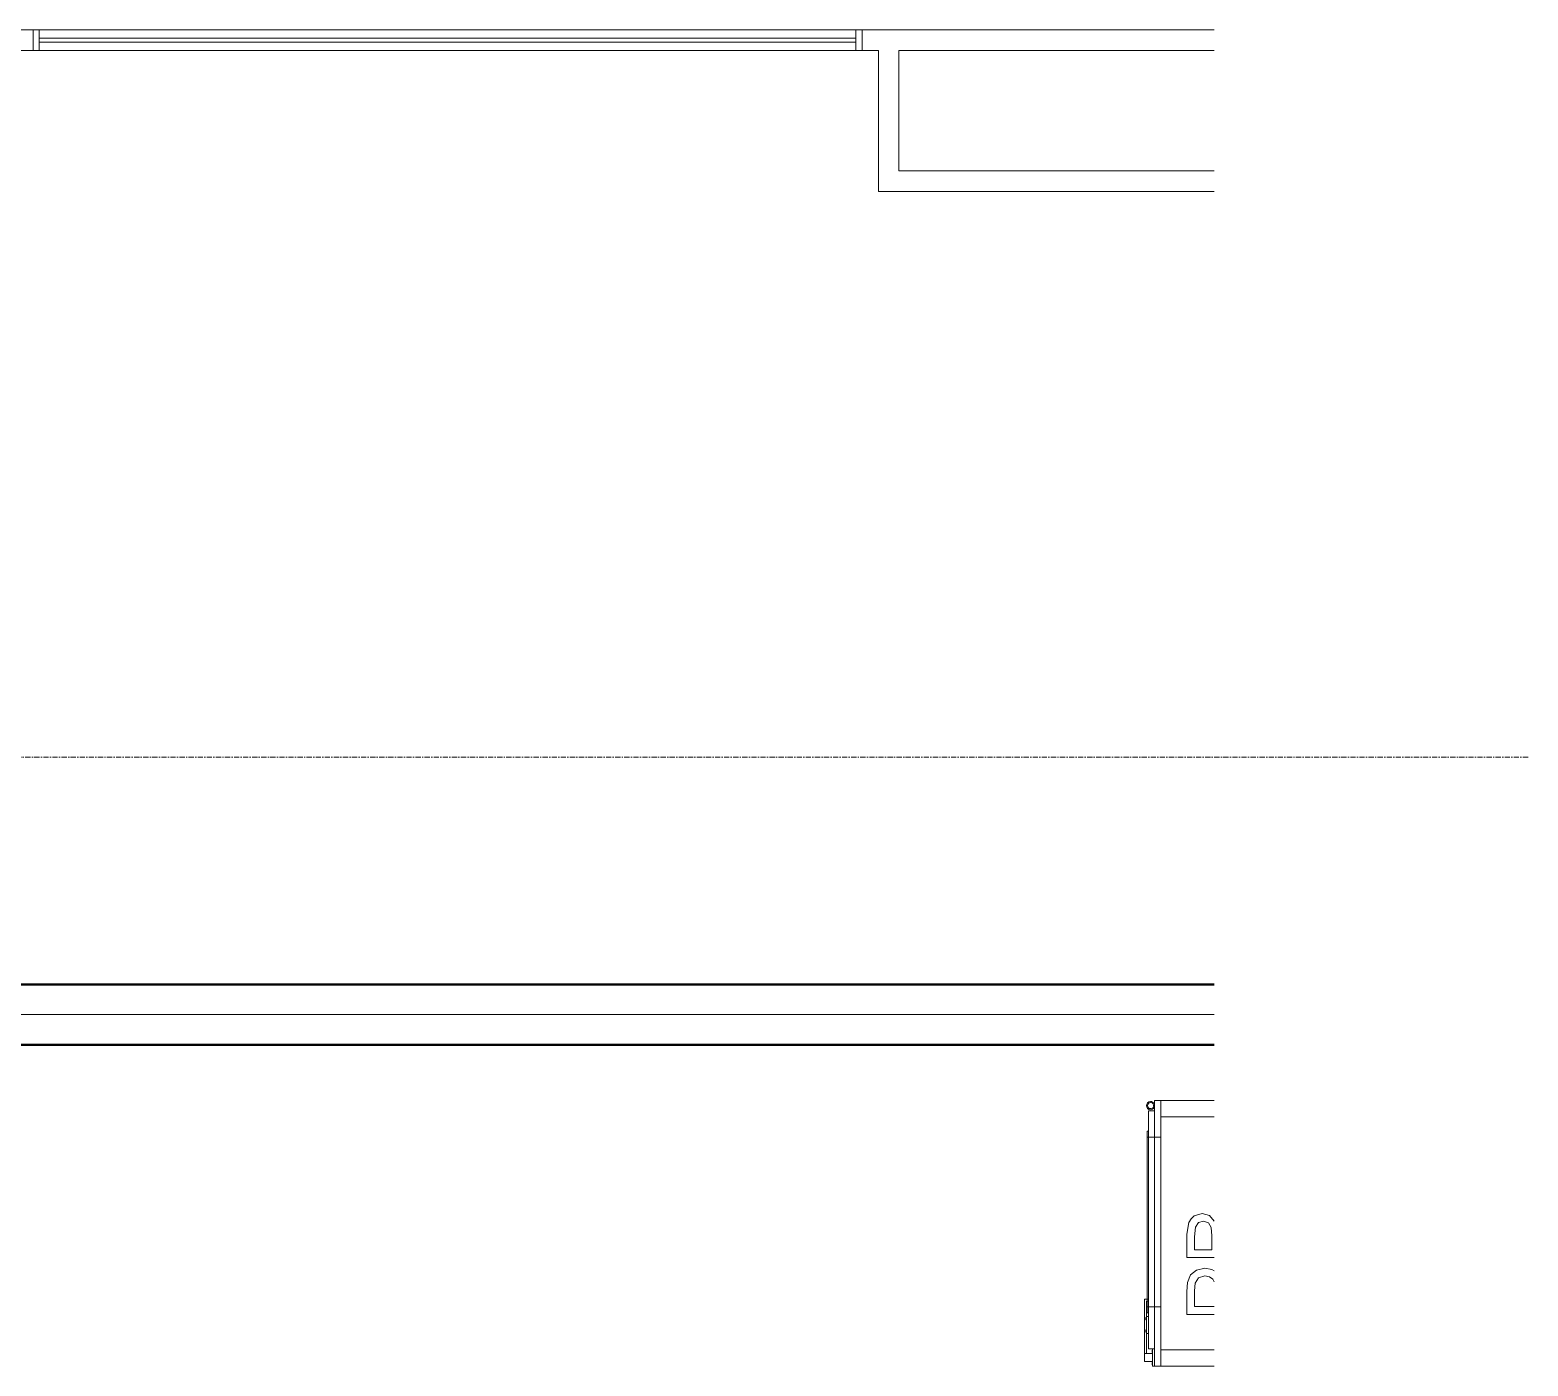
# Model space of a CAD drawing. Header units: millimetres. Extents: x -21597 to 3742, y 49379 to 62073.
# Drawn here: x 74 to 3742, y 49946 to 53217 of the extents above; entities that cross this region are included whole.
import ezdxf

# ---------------------------------------------------------------- set-up
doc = ezdxf.new("R2010")
doc.units = ezdxf.units.MM
doc.linetypes.add('Grid Line', pattern=[22.225, 12.7, -3.175, 3.175, -3.175])
doc.layers.add('A-GLAZ', color=7, linetype='Continuous', lineweight=9, true_color=0x00007f)
for name, color, linetype, lineweight in [('A-WALL', 7, 'Continuous', 9), ('E-CABL-TRAY', 7, 'Continuous', 25), ('E-CABL-TRAY-CNTR', 7, 'Continuous', 5), ('S-GRID', 7, 'Continuous', 9)]:
    doc.layers.add(name, color=color, linetype=linetype, lineweight=lineweight)

# ---------------------------------------------------------------- blocks, each defined once
blk = doc.blocks.new('AK_OViewTuongPanel - 2000x1200-1199252-MẶT BẰNG ỐNG GAS KHU H_N')
at = {"layer": 'A-GLAZ', "color": 9, "lineweight": 13, "true_color": 0xaaaad4}
for p, q in [((-1015, 25), (-1015, -25)), ((-1015, 25), (1015, 25)), ((-1015, 25), (1015, 25)), ((-1015, -25), (-1015, 25)), ((1000, 25), (-1000, 25)), ((-1000, 25), (1000, 25)), ((-1000, -25), (-1000, 25)), ((-1000, 25), (-1000, -25)), ((1000, 5), (-1000, 5)), ((-1000, 5), (-1000, -5)), ((-1000, -5), (-1000, 5)), ((-1000, 5), (1000, 5)), ((1000, -25), (1000, 25)), ((1000, -25), (1000, 25)), ((1000, -5), (1000, 5)), ((1000, 5), (1000, -5)), ((1015, 25), (1015, -25)), ((1015, 25), (1015, -25)), ((1015, -25), (-1015, -25)), ((1015, -25), (-1015, -25)), ((-1000, -5), (1000, -5)), ((1000, -5), (-1000, -5)), ((1000, -25), (-1000, -25)), ((-1000, -25), (1000, -25))]:
    blk.add_line(p, q, dxfattribs=at)
blk = doc.blocks.new('Passbox - KT 500x500x400-1231699-MẶT BẰNG ỐNG GAS KHU H_N')
at = {"layer": 'A-GLAZ', "color": 9, "lineweight": 13, "true_color": 0xaaaad4}
for p, q in [((-320.7, 221.3), (-322.1, 221.3)), ((-322.1, 221.3), (-320.7, 221.3)), ((-320.7, 221.3), (-322.1, 221.3)), ((-322.1, 221.3), (-320.7, 221.3)), ((-322.1, 220), (-322.1, 221.3)), ((-322.1, 220), (-322.1, 221.3)), ((-317.9, 221.3), (-320.7, 221.3)), ((-320.7, 221.3), (-317.9, 221.3)), ((-317.9, 221.3), (-320.7, 221.3)), ((-320.7, 221.3), (-317.9, 221.3)), ((-320.7, 220), (-320.7, 221.3)), ((-320.7, 220), (-320.7, 221.3)), ((-320.7, 220), (-320.7, 221.3)), ((-320.7, 220), (-320.7, 221.3)), ((-317.9, 221.3), (-316.5, 221.3)), ((-316.5, 221.3), (-317.9, 221.3)), ((-317.9, 221.3), (-316.5, 221.3)), ((-316.5, 221.3), (-317.9, 221.3)), ((-317.9, 221.3), (-317.9, 220)), ((-317.9, 220), (-317.9, 221.3)), ((-317.9, 221.3), (-317.9, 220)), ((-317.9, 220), (-317.9, 221.3)), ((-316.5, 220), (-316.5, 221.3)), ((-316.5, 220), (-316.5, 221.3)), ((-294.1, 240), (-314.1, 240)), ((-314.1, 240), (-294.1, 240)), ((-314.1, 220), (-314.1, 240)), ((-314.1, 220), (-314.1, 240)), ((-294.1, 240), (-294.1, 235)), ((-163, 240), (-294.1, 240)), ((-294.1, 240), (-163, 240)), ((-294.1, 235), (-294.1, 240)), ((-294.1, 240), (-294.1, 220)), ((-294.1, 220), (-294.1, 240)), ((-294.1, 235), (-168, 235)), ((-168, 235), (-294.1, 235)), ((-290.3, 221.3), (-291.8, 221.3)), ((-291.8, 221.3), (-290.3, 221.3)), ((-290.3, 221.3), (-291.8, 221.3)), ((-291.8, 221.3), (-290.3, 221.3)), ((-291.8, 220), (-291.8, 221.3)), ((-291.8, 220), (-291.8, 221.3)), ((-290.3, 221.3), (-287.5, 221.3)), ((-287.5, 221.3), (-290.3, 221.3)), ((-290.3, 221.3), (-287.5, 221.3)), ((-287.5, 221.3), (-290.3, 221.3)), ((-290.3, 221.3), (-290.3, 220)), ((-290.3, 220), (-290.3, 221.3)), ((-290.3, 221.3), (-290.3, 220)), ((-290.3, 220), (-290.3, 221.3)), ((-287.5, 221.3), (-286.1, 221.3)), ((-286.1, 221.3), (-287.5, 221.3)), ((-287.5, 221.3), (-286.1, 221.3)), ((-286.1, 221.3), (-287.5, 221.3)), ((-287.5, 220), (-287.5, 221.3)), ((-287.5, 220), (-287.5, 221.3)), ((-287.5, 220), (-287.5, 221.3)), ((-287.5, 220), (-287.5, 221.3)), ((-286.1, 220), (-286.1, 221.3)), ((-286.1, 220), (-286.1, 221.3)), ((300, 230), (-282.6, 230)), ((-282.6, 230), (300, 230)), ((-282.6, 215), (-282.6, 230)), ((-282.6, 215), (-282.6, 230)), ((-203.4, 235), (-245.8, 235)), ((-245.8, 235), (-203.4, 235)), ((-245.8, 230), (-245.8, 235)), ((-245.8, 230), (-245.8, 235)), ((-203.4, 230), (-245.8, 230)), ((-245.8, 230), (-203.4, 230)), ((-240.7, 236.3), (-242.1, 236.3)), ((-242.1, 236.3), (-240.7, 236.3)), ((-240.7, 236.3), (-242.1, 236.3)), ((-242.1, 236.3), (-240.7, 236.3)), ((-242.1, 235), (-242.1, 236.3)), ((-242.1, 235), (-242.1, 236.3)), ((-240.7, 235), (-242.1, 235)), ((-242.1, 235), (-240.7, 235)), ((-240.7, 235), (-242.1, 235)), ((-242.1, 235), (-240.7, 235)), ((-237.9, 236.3), (-240.7, 236.3)), ((-240.7, 236.3), (-237.9, 236.3)), ((-237.9, 236.3), (-240.7, 236.3)), ((-240.7, 236.3), (-237.9, 236.3)), ((-240.7, 235), (-240.7, 236.3)), ((-240.7, 235), (-240.7, 236.3)), ((-240.7, 235), (-240.7, 236.3)), ((-240.7, 235), (-240.7, 236.3)), ((-237.9, 235), (-240.7, 235)), ((-240.7, 235), (-237.9, 235)), ((-237.9, 235), (-240.7, 235)), ((-240.7, 235), (-237.9, 235)), ((-237.9, 236.3), (-236.5, 236.3)), ((-236.5, 236.3), (-237.9, 236.3)), ((-237.9, 236.3), (-236.5, 236.3)), ((-236.5, 236.3), (-237.9, 236.3)), ((-237.9, 236.3), (-237.9, 235)), ((-237.9, 235), (-237.9, 236.3)), ((-237.9, 236.3), (-237.9, 235)), ((-237.9, 235), (-237.9, 236.3)), ((-237.9, 235), (-236.5, 235)), ((-236.5, 235), (-237.9, 235)), ((-237.9, 235), (-236.5, 235)), ((-236.5, 235), (-237.9, 235)), ((-236.5, 235), (-236.5, 236.3)), ((-236.5, 235), (-236.5, 236.3)), ((-210.3, 236.3), (-211.8, 236.3)), ((-211.8, 236.3), (-210.3, 236.3)), ((-210.3, 236.3), (-211.8, 236.3)), ((-211.8, 236.3), (-210.3, 236.3)), ((-211.8, 235), (-211.8, 236.3)), ((-211.8, 235), (-211.8, 236.3)), ((-210.3, 235), (-211.8, 235)), ((-211.8, 235), (-210.3, 235)), ((-210.3, 235), (-211.8, 235)), ((-211.8, 235), (-210.3, 235)), ((-210.3, 236.3), (-207.5, 236.3)), ((-207.5, 236.3), (-210.3, 236.3)), ((-210.3, 236.3), (-207.5, 236.3)), ((-207.5, 236.3), (-210.3, 236.3)), ((-210.3, 236.3), (-210.3, 235)), ((-210.3, 235), (-210.3, 236.3)), ((-210.3, 236.3), (-210.3, 235)), ((-210.3, 235), (-210.3, 236.3)), ((-210.3, 235), (-207.5, 235)), ((-207.5, 235), (-210.3, 235)), ((-210.3, 235), (-207.5, 235)), ((-207.5, 235), (-210.3, 235)), ((-207.5, 236.3), (-206.1, 236.3)), ((-206.1, 236.3), (-207.5, 236.3)), ((-207.5, 236.3), (-206.1, 236.3)), ((-206.1, 236.3), (-207.5, 236.3)), ((-207.5, 235), (-207.5, 236.3)), ((-207.5, 235), (-207.5, 236.3)), ((-207.5, 235), (-207.5, 236.3)), ((-207.5, 235), (-207.5, 236.3)), ((-207.5, 235), (-206.1, 235)), ((-206.1, 235), (-207.5, 235)), ((-207.5, 235), (-206.1, 235)), ((-206.1, 235), (-207.5, 235)), ((-206.1, 235), (-206.1, 236.3)), ((-206.1, 235), (-206.1, 236.3)), ((-203.4, 235), (-203.4, 230)), ((-203.4, 230), (-203.4, 235)), ((-195, 233), (-195, 230)), ((-135, 233), (-195, 233)), ((-135, 233), (-195, 233)), ((-195, 230), (-135, 230)), ((-195, 230), (-135, 230)), ((-180, 233), (-180, 200)), ((-135, 233), (-180, 233)), ((-135, 233), (-180, 233)), ((-180, 233), (-180, 230)), ((-180, 233), (-135, 233)), ((-180, 233), (-135, 233)), ((-135, 230), (-180, 230)), ((-135, 230), (-180, 230)), ((-180, 230), (-180, 215)), ((-180, 230), (-135, 230)), ((-180, 230), (-135, 230)), ((-166, 233), (-166, 230)), ((-166, 230), (-166, 233)), ((-166, 230), (-161, 230)), ((-161, 230), (-166, 230)), ((-161, 230), (-161, 238)), ((-161, 238), (-161, 230)), ((190, 233), (-135, 233)), ((-135, 233), (190, 233)), ((190, 233), (-135, 233)), ((-135, 233), (190, 233)), ((-135, 233), (190, 233)), ((190, 233), (-135, 233)), ((190, 230), (-135, 230)), ((-135, 230), (190, 230)), ((-135, 230), (190, 230)), ((190, 230), (-135, 230)), ((-135, 230), (190, 230)), ((190, 230), (-135, 230)), ((235, 233), (190, 233)), ((235, 233), (190, 233)), ((250, 233), (190, 233)), ((250, 233), (190, 233)), ((190, 233), (235, 233)), ((190, 233), (235, 233)), ((190, 230), (250, 230)), ((190, 230), (250, 230)), ((235, 230), (190, 230)), ((235, 230), (190, 230)), ((190, 230), (235, 230)), ((190, 230), (235, 230)), ((235, 200), (235, 233)), ((235, 230), (235, 233)), ((235, 215), (235, 230)), ((250, 230), (250, 233)), ((300, 230), (300, 215)), ((300, 215), (300, 230)), ((-282.6, 220), (-325, 220)), ((-325, 220), (-282.6, 220)), ((-325, 215), (-325, 220)), ((-325, 215), (-325, 220)), ((-282.6, 215), (-325, 215)), ((-325, 215), (-282.6, 215)), ((325, 215), (-325, 215)), ((-325, 215), (325, 215)), ((-325, 200), (-325, 215)), ((-325, 200), (-325, 215)), ((325, 200), (-325, 200)), ((-325, 200), (325, 200)), ((-325, 69), (-325, 200)), ((-325, 200), (-325, 69)), ((-325, 200), (325, 200)), ((-325, 200), (325, 200)), ((-320.7, 220), (-322.1, 220)), ((-322.1, 220), (-320.7, 220)), ((-320.7, 220), (-322.1, 220)), ((-322.1, 220), (-320.7, 220)), ((-317.9, 220), (-320.7, 220)), ((-320.7, 220), (-317.9, 220)), ((-317.9, 220), (-320.7, 220)), ((-320.7, 220), (-317.9, 220)), ((-317.9, 220), (-316.5, 220)), ((-316.5, 220), (-317.9, 220)), ((-317.9, 220), (-316.5, 220)), ((-316.5, 220), (-317.9, 220)), ((-294.1, 220), (-314.1, 220)), ((-314.1, 220), (-294.1, 220)), ((-290.3, 220), (-291.8, 220)), ((-291.8, 220), (-290.3, 220)), ((-290.3, 220), (-291.8, 220)), ((-291.8, 220), (-290.3, 220)), ((-290.3, 220), (-287.5, 220)), ((-287.5, 220), (-290.3, 220)), ((-290.3, 220), (-287.5, 220)), ((-287.5, 220), (-290.3, 220)), ((-287.5, 220), (-286.1, 220)), ((-286.1, 220), (-287.5, 220)), ((-287.5, 220), (-286.1, 220)), ((-286.1, 220), (-287.5, 220)), ((-285, 200), (-285, 69)), ((-285, 200), (-285, 69)), ((285, 200), (-285, 200)), ((285, 200), (-285, 200)), ((-282.6, 220), (-282.6, 215)), ((-282.6, 215), (-282.6, 220)), ((300, 215), (-282.6, 215)), ((-282.6, 215), (300, 215)), ((-135, 215), (-180, 215)), ((-135, 215), (-180, 215)), ((-180, 215), (-180, 200)), ((-180, 215), (-135, 215)), ((-180, 215), (-135, 215)), ((-180, 200), (-135, 200)), ((-180, 200), (-135, 200)), ((-135, 200), (-180, 200)), ((-135, 200), (-180, 200)), ((190, 215), (-135, 215)), ((-135, 215), (190, 215)), ((-135, 215), (190, 215)), ((190, 215), (-135, 215)), ((190, 200), (-135, 200)), ((-135, 200), (190, 200)), ((190, 200), (-135, 200)), ((-135, 200), (190, 200)), ((235, 215), (190, 215)), ((235, 215), (190, 215)), ((190, 215), (235, 215)), ((190, 215), (235, 215)), ((190, 200), (235, 200)), ((190, 200), (235, 200)), ((235, 200), (190, 200)), ((235, 200), (190, 200)), ((235, 200), (235, 215)), ((285, 200), (285, 69)), ((285, 69), (285, 200)), ((325, 215), (325, 200)), ((325, 200), (325, 215)), ((325, 200), (325, 69)), ((325, 200), (325, 69)), ((-142.7, 135.8), (-198.5, 135.8)), ((-198.5, 135.8), (-198.5, 69)), ((-198.5, 69), (-198.5, 135.8)), ((-198.5, 135.8), (-142.7, 135.8)), ((-179.7, 69), (-179.7, 117)), ((-179.7, 117), (-140.8, 117)), ((-140.8, 117), (-179.7, 117)), ((-179.7, 117), (-179.7, 69)), ((-120.2, 134.4), (-142.7, 135.8)), ((-142.7, 135.8), (-120.2, 134.4)), ((-140.8, 117), (-121.9, 115.7)), ((-121.9, 115.7), (-140.8, 117)), ((-121.9, 115.7), (-109.2, 107.2)), ((-109.2, 107.2), (-121.9, 115.7)), ((-101.9, 127.4), (-120.2, 134.4)), ((-120.2, 134.4), (-101.9, 127.4)), ((-90, 112.8), (-101.9, 127.4)), ((-101.9, 127.4), (-90, 112.8)), ((-85.5, 92.3), (-90, 112.8)), ((-90, 112.8), (-85.5, 92.3)), ((-2.1, 135.8), (-59.6, 135.8)), ((-59.6, 135.8), (-59.6, 69)), ((-59.6, 69), (-59.6, 135.8)), ((-59.6, 135.8), (-2.1, 135.8)), ((-40.8, 74.6), (-40.8, 117)), ((-40.8, 117), (-9, 117)), ((-9, 117), (-40.8, 117)), ((-40.8, 117), (-40.8, 74.6)), ((-9, 117), (15.2, 115)), ((15.2, 115), (-9, 117)), ((26, 131.4), (-2.1, 135.8)), ((-2.1, 135.8), (26, 131.4)), ((15.2, 115), (26, 107.8)), ((26, 107.8), (15.2, 115)), ((35.5, 125.8), (26, 131.4)), ((26, 131.4), (35.5, 125.8)), ((42.7, 117.8), (35.5, 125.8)), ((35.5, 125.8), (42.7, 117.8)), ((48.7, 98.5), (42.7, 117.8)), ((42.7, 117.8), (48.7, 98.5)), ((-106.4, 80.5), (-112.6, 72.1)), ((-112.6, 72.1), (-106.4, 80.5)), ((-109.2, 107.2), (-104.4, 91.6)), ((-104.4, 91.6), (-109.2, 107.2)), ((-104.4, 91.6), (-106.4, 80.5)), ((-106.4, 80.5), (-104.4, 91.6)), ((-92, 69), (-88.6, 74.5)), ((-88.6, 74.5), (-92, 69)), ((-88.6, 74.5), (-85.5, 92.3)), ((-85.5, 92.3), (-88.6, 74.5)), ((-6.4, 74.6), (-40.8, 74.6)), ((-40.8, 74.6), (-6.4, 74.6)), ((13.7, 76.3), (-6.4, 74.6)), ((-6.4, 74.6), (13.7, 76.3)), ((25.8, 83.2), (13.7, 76.3)), ((13.7, 76.3), (25.8, 83.2)), ((29.8, 95.5), (25.8, 83.2)), ((25.8, 83.2), (29.8, 95.5)), ((26, 107.8), (29.8, 95.5)), ((29.8, 95.5), (26, 107.8)), ((29.9, 69), (43.6, 80.9)), ((43.6, 80.9), (29.9, 69)), ((43.6, 80.9), (48.7, 98.5)), ((48.7, 98.5), (43.6, 80.9)), ((-112.6, 72.1), (-119.3, 69)), ((-119.3, 69), (-112.6, 72.1))]:
    blk.add_line(p, q, dxfattribs=at)
for centre, radius, start, end in [((-168, 233), 2, 0, 90), ((-168, 233), 2, 0, 90), ((-163, 238), 2, 360, 90), ((-163, 238), 2, 0, 90), ((312.5, 225), 10, 0, 180), ((312.5, 225), 10, 0, 180), ((312.5, 225), 10, 0, 180), ((312.5, 225), 10, 0, 180), ((312.5, 225), 10, 180, 360), ((312.5, 225), 10, 180, 360), ((312.5, 225), 10, 180, 360), ((312.5, 225), 10, 180, 360), ((312.5, 225), 7.5, 0, 180), ((312.5, 225), 7.5, 0, 180), ((312.5, 225), 7.5, 0, 180), ((312.5, 225), 7.5, 0, 180), ((312.5, 225), 7.5, 180, 360), ((312.5, 225), 7.5, 180, 360), ((312.5, 225), 7.5, 180, 360), ((312.5, 225), 7.5, 180, 360)]:
    blk.add_arc(centre, radius, start, end, dxfattribs=at)
blk = doc.blocks.new('AK-SGS-M3-A_rvt-1-MẶT BẰNG ỐNG GAS KHU H_N')
at = {"layer": 'A-WALL', "color": 253, "lineweight": 13, "true_color": 0xaaaaaa}
for p, q in [((2973.8, 53216.9), (-108.6, 53216.9)), ((2973.8, 53216.9), (-108.6, 53216.9)), ((-3783.6, 53166.9), (2151.4, 53166.9)), ((-3783.6, 53166.9), (2151.4, 53166.9)), ((2151.4, 53166.9), (2151.4, 52871.9)), ((2151.4, 53166.9), (2151.4, 52871.9)), ((2201.4, 53166.9), (2973.8, 53166.9)), ((2201.4, 53166.9), (2973.8, 53166.9)), ((2201.4, 52871.9), (2201.4, 53166.9)), ((2201.4, 52871.9), (2201.4, 53166.9)), ((2151.4, 52871.9), (2151.4, 52821.9)), ((2151.4, 52821.9), (2151.4, 52871.9)), ((2973.8, 52871.9), (2201.4, 52871.9)), ((2973.8, 52871.9), (2201.4, 52871.9)), ((2151.4, 52821.9), (2973.8, 52821.9)), ((2151.4, 52821.9), (2973.8, 52821.9))]:
    blk.add_line(p, q, dxfattribs=at)
at = {"layer": 'A-GLAZ', "color": 9, "lineweight": 13, "true_color": 0xaaaad4}
for name, p, rotation in [('AK_OViewTuongPanel - 2000x1200-1199252-MẶT BẰNG ỐNG GAS KHU H_N', (1096.4, 53191.9), 180), ('Passbox - KT 500x500x400-1231699-MẶT BẰNG ỐNG GAS KHU H_N', (3042.8, 50271.2), 89.99999999999993)]:
    blk.add_blockref(name, p, dxfattribs=dict(at, rotation=rotation))
blk = doc.blocks.new('AK-SGS-M3-Hrvt_rvt-1-MẶT BẰNG ỐNG GAS KHU H_N')
at = {"layer": 'E-CABL-TRAY'}
for p, q in [((-4458.6, 50881.9), (2973.8, 50881.9)), ((-4458.6, 50881.9), (2973.8, 50881.9)), ((-4458.6, 50879.4), (2973.8, 50879.4)), ((-4458.6, 50879.4), (2973.8, 50879.4)), ((-4458.6, 50734.5), (2973.8, 50734.5)), ((-4458.6, 50734.5), (2973.8, 50734.5)), ((-4458.6, 50731.9), (2973.8, 50731.9)), ((-4458.6, 50731.9), (2973.8, 50731.9))]:
    blk.add_line(p, q, dxfattribs=at)
at = {"layer": 'E-CABL-TRAY-CNTR'}
blk.add_line((-4458.6, 50806.9), (2973.8, 50806.9), dxfattribs=at)

msp = doc.modelspace()

# ---------------------------------------------------------------- linework, layer by layer
at = {"layer": 'S-GRID', "linetype": 'Grid Line'}
msp.add_line((3742.2, 51436.9), (-21036.6, 51436.9), dxfattribs=at)

# ---------------------------------------------------------------- block references
at = {"lineweight": 5}
for name in ['AK-SGS-M3-Hrvt_rvt-1-MẶT BẰNG ỐNG GAS KHU H_N', 'AK-SGS-M3-A_rvt-1-MẶT BẰNG ỐNG GAS KHU H_N']:
    msp.add_blockref(name, (0, 0), dxfattribs=at)

doc.saveas('drawing.dxf')
